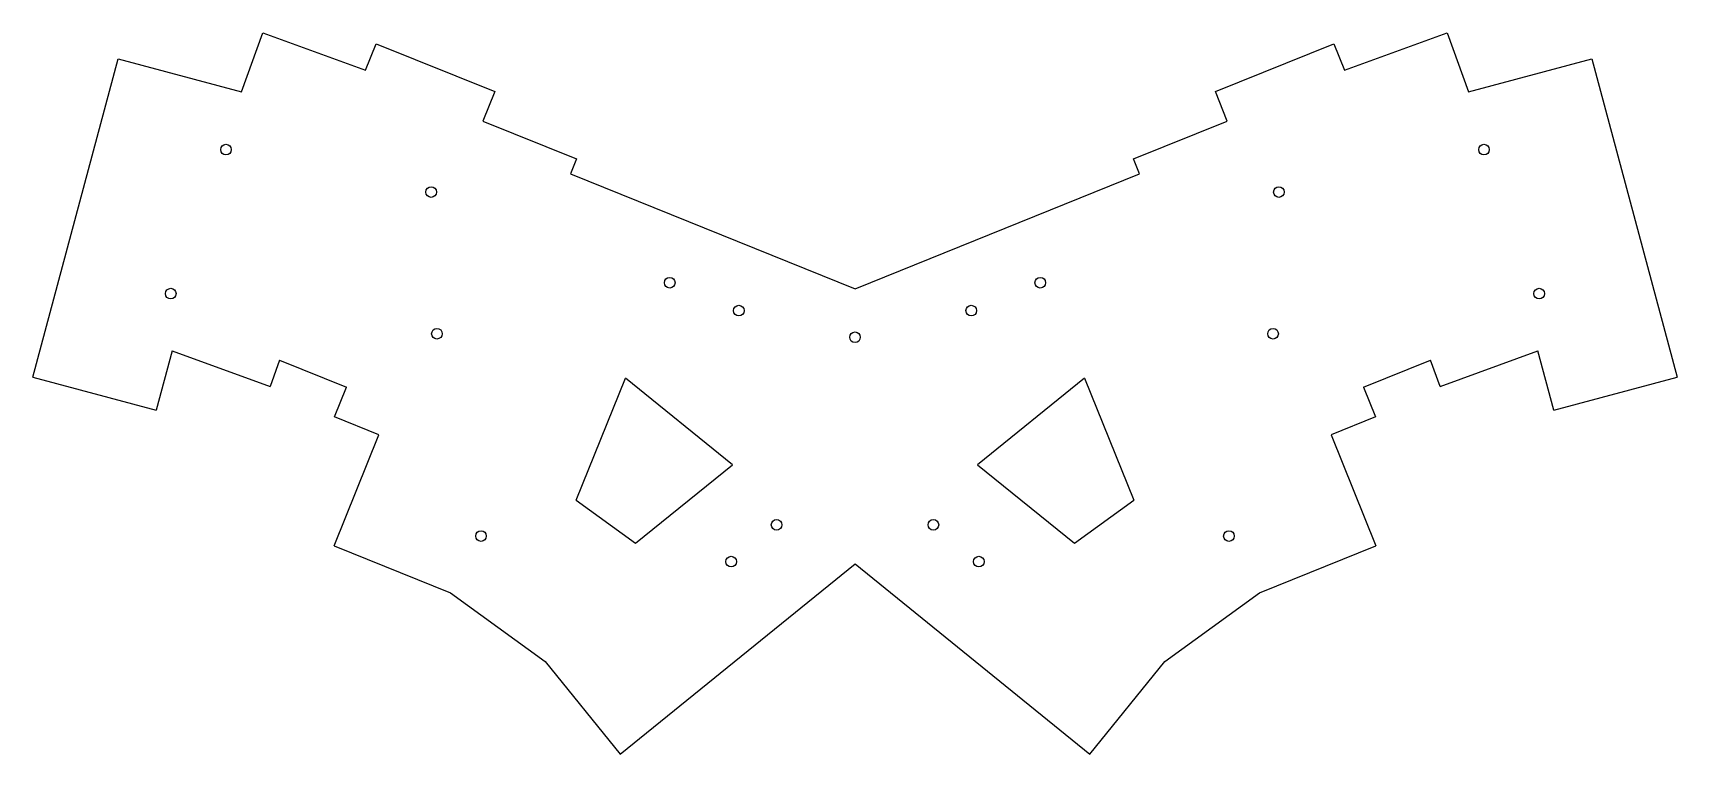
# Model space of a CAD drawing. Header units: millimetres. Extents: x -15 to 295, y -79 to 56.
import ezdxf

# ---------------------------------------------------------------- set-up
doc = ezdxf.new("R2010")
doc.units = ezdxf.units.MM

msp = doc.modelspace()

# ---------------------------------------------------------------- linework, layer by layer
for p, q in [((24.52, 45.19), (28.55, 56.27)), ((28.55, 56.27), (47.87, 49.23)), ((231.96, 49.23), (251.29, 56.27)), ((251.29, 56.27), (255.32, 45.19)), ((47.87, 49.23), (49.89, 54.23)), ((49.89, 54.23), (72.15, 45.24)), ((207.69, 45.24), (229.94, 54.23)), ((229.94, 54.23), (231.96, 49.23)), ((-14.7, -8.49), (1.35, 51.4)), ((1.35, 51.4), (24.52, 45.19)), ((255.32, 45.19), (278.49, 51.4)), ((278.49, 51.4), (294.53, -8.49)), ((72.15, 45.24), (69.9, 39.68)), ((209.94, 39.68), (207.69, 45.24)), ((69.9, 39.68), (87.51, 32.56)), ((192.32, 32.56), (209.94, 39.68)), ((87.51, 32.56), (86.39, 29.78)), ((193.44, 29.78), (192.32, 32.56)), ((86.39, 29.78), (139.92, 8.15)), ((139.92, 8.15), (193.44, 29.78)), ((11.48, -3.5), (8.49, -14.7)), ((11.48, -3.5), (29.9, -10.2)), ((31.69, -5.28), (29.9, -10.2)), ((31.69, -5.28), (44.28, -10.37)), ((235.55, -10.37), (248.15, -5.28)), ((249.94, -10.2), (248.15, -5.28)), ((249.94, -10.2), (268.35, -3.5)), ((271.35, -14.7), (268.35, -3.5)), ((-14.7, -8.49), (8.49, -14.7)), ((87.49, -31.58), (96.75, -8.64)), ((116.88, -24.94), (96.75, -8.64)), ((183.08, -8.64), (162.96, -24.94)), ((183.08, -8.64), (192.35, -31.58)), ((271.35, -14.7), (294.53, -8.49)), ((42.04, -15.93), (44.28, -10.37)), ((235.55, -10.37), (237.8, -15.93)), ((50.38, -19.31), (42.04, -15.93)), ((237.8, -15.93), (229.45, -19.31)), ((41.95, -40.17), (50.38, -19.31)), ((229.45, -19.31), (237.88, -40.17)), ((98.66, -39.69), (116.88, -24.94)), ((162.96, -24.94), (181.18, -39.69)), ((87.49, -31.58), (98.66, -39.69)), ((181.18, -39.69), (192.35, -31.58)), ((41.95, -40.17), (63.85, -49.02)), ((215.98, -49.02), (237.88, -40.17)), ((95.75, -79.36), (139.92, -43.6)), ((139.92, -43.6), (184.08, -79.36)), ((63.85, -49.02), (81.66, -61.95)), ((198.18, -61.95), (215.98, -49.02)), ((81.66, -61.95), (95.75, -79.36)), ((184.08, -79.36), (198.18, -61.95))]:
    msp.add_line(p, q)
for centre in [(21.62, 34.31), (258.21, 34.31), (60.2, 26.34), (219.64, 26.34), (105.07, 9.29), (174.76, 9.29), (11.23, 7.23), (268.6, 7.23), (118.06, 4.04), (161.78, 4.04), (61.29, -0.31), (139.92, -0.97), (218.54, -0.31), (125.17, -36.24), (154.66, -36.24), (69.58, -38.35), (210.25, -38.35), (116.62, -43.16), (163.21, -43.16)]:
    msp.add_circle(centre, 1)

doc.saveas('drawing.dxf')
